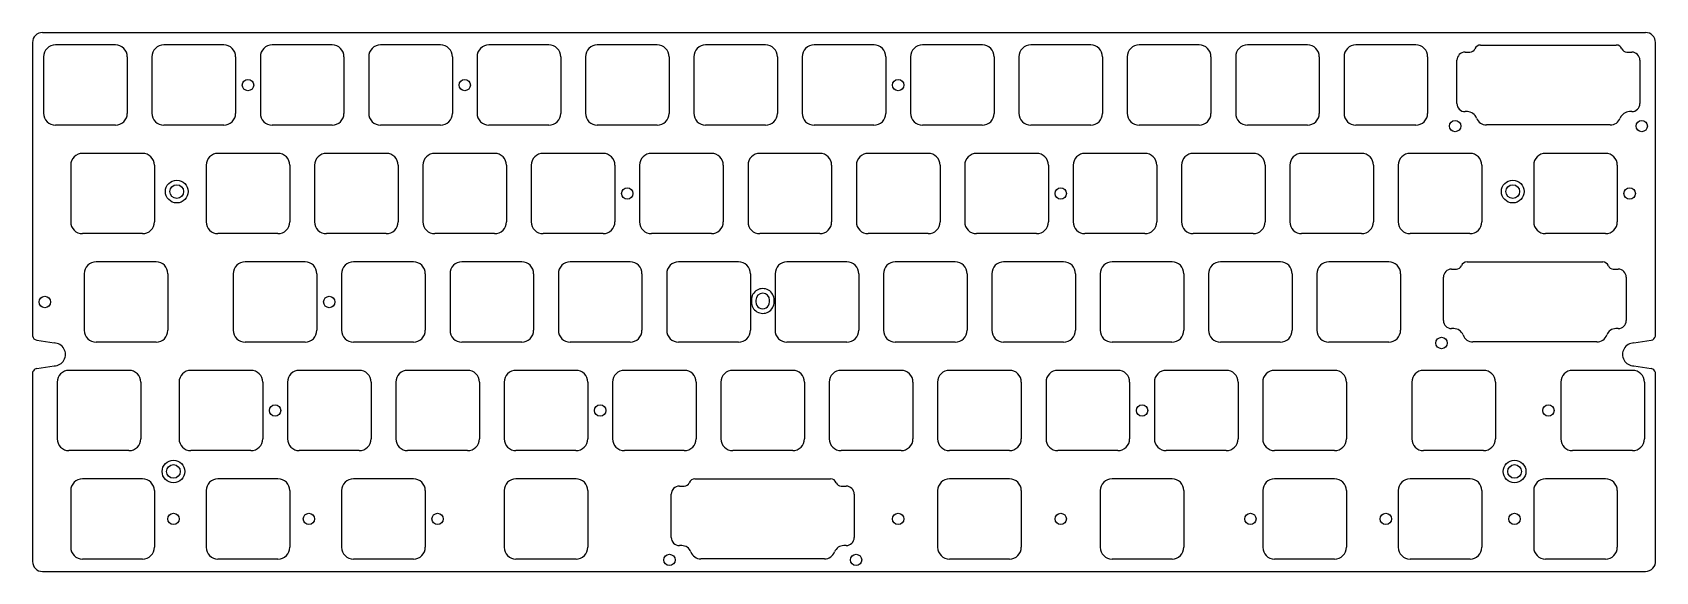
# Model space of a CAD drawing. Header units: millimetres. Extents: x -9 to 276, y -85 to 9.
import ezdxf

# ---------------------------------------------------------------- set-up
doc = ezdxf.new("R2010")
doc.units = ezdxf.units.MM
doc.header["$MEASUREMENT"] = 0
doc.layers.add('BLACK', color=7, linetype='CONTINUOUS')
doc.layers.add('Edge.Cuts', color=53, linetype='CONTINUOUS')

msp = doc.modelspace()

# ---------------------------------------------------------------- linework, layer by layer
at = {"layer": 'BLACK', "linetype": 'Continuous'}
for p, q in [((-7.549999, 9.227501), (274.249872, 9.227501)), ((-9.299999, 7.477485), (-9.300013, -44.04929)), ((5.274972, 7.05), (-5.275, 7.05)), ((24.324972, 7.05), (13.775, 7.05)), ((43.374972, 7.05), (32.825, 7.05)), ((62.424972, 7.05), (51.875, 7.05)), ((81.474972, 7.05), (70.925, 7.05)), ((100.524972, 7.05), (89.975, 7.05)), ((119.574972, 7.05), (109.025, 7.05)), ((138.624972, 7.05), (128.075, 7.05)), ((157.674972, 7.05), (147.125, 7.05)), ((176.724972, 7.05), (166.175, 7.05)), ((195.774972, 7.05), (185.225, 7.05)), ((214.824972, 7.05), (204.275, 7.05)), ((233.874972, 7.05), (223.325, 7.05)), ((276, -44.099973), (276.000001, 7.459735)), ((-7.35, 4.974985), (-7.35, -4.967959)), ((7.350001, 4.975), (7.350001, -4.975015)), ((11.7, 4.974985), (11.7, -4.967959)), ((26.400001, 4.975), (26.400001, -4.975015)), ((30.75, 4.974985), (30.75, -4.967959)), ((45.450001, 4.975), (45.450001, -4.975015)), ((49.8, 4.974985), (49.8, -4.967959)), ((64.500001, 4.975), (64.500001, -4.975015)), ((68.85, 4.974985), (68.85, -4.967959)), ((83.550001, 4.975), (83.550001, -4.975015)), ((87.9, 4.974985), (87.9, -4.967959)), ((102.600001, 4.975), (102.600001, -4.975015)), ((106.95, 4.974985), (106.95, -4.967959)), ((121.650001, 4.975), (121.650001, -4.975015)), ((126, 4.974985), (126, -4.967959)), ((140.700001, 4.975), (140.700001, -4.975015)), ((145.05, 4.974985), (145.05, -4.967959)), ((159.750001, 4.975), (159.750001, -4.975015)), ((164.1, 4.974985), (164.1, -4.967959)), ((178.800001, 4.975), (178.800001, -4.975015)), ((183.15, 4.974985), (183.15, -4.967959)), ((197.850001, 4.975), (197.850001, -4.975015)), ((202.2, 4.974985), (202.2, -4.967959)), ((216.900001, 4.975), (216.900001, -4.975015)), ((221.25, 4.974985), (221.25, -4.967959)), ((235.950001, 4.975), (235.950001, -4.975015)), ((5.26177, -7.05), (-5.275028, -7.05)), ((24.31177, -7.05), (13.774972, -7.05)), ((43.36177, -7.05), (32.824972, -7.05)), ((62.41177, -7.05), (51.874972, -7.05)), ((81.46177, -7.05), (70.924972, -7.05)), ((100.51177, -7.05), (89.974972, -7.05)), ((119.56177, -7.05), (109.024972, -7.05)), ((138.61177, -7.05), (128.074972, -7.05)), ((157.66177, -7.05), (147.124972, -7.05)), ((176.71177, -7.05), (166.174972, -7.05)), ((195.76177, -7.05), (185.224972, -7.05)), ((214.81177, -7.05), (204.274972, -7.05)), ((233.86177, -7.05), (223.324972, -7.05)), ((-2.587499, -14.075015), (-2.587499, -24.01767)), ((10.037472, -12), (-0.5125, -12)), ((12.112501, -14.075), (12.112501, -24.025015)), ((21.225, -14.075015), (21.225, -24.017959)), ((33.849972, -12), (23.3, -12)), ((35.925001, -14.075), (35.925001, -24.025015)), ((40.275, -14.075015), (40.275, -24.017959)), ((52.899972, -12), (42.35, -12)), ((54.975001, -14.075), (54.975001, -24.025015)), ((59.325014, -14.075015), (59.325014, -24.017959)), ((71.949986, -12), (61.400014, -12)), ((74.025015, -14.075), (74.025015, -24.025015)), ((78.375, -14.075015), (78.375, -24.017959)), ((90.999972, -12), (80.45, -12)), ((93.075001, -14.075), (93.075001, -24.025015)), ((97.425, -14.075015), (97.425, -24.017959)), ((110.049972, -12), (99.5, -12)), ((112.125001, -14.075), (112.125001, -24.025015)), ((116.475, -14.075015), (116.475, -24.017959)), ((129.099972, -12), (118.55, -12)), ((131.175001, -14.075), (131.175001, -24.025015)), ((135.525, -14.075015), (135.525, -24.017959)), ((148.149972, -12), (137.6, -12)), ((150.225001, -14.075), (150.225001, -24.025015)), ((154.575, -14.075015), (154.575, -24.017959)), ((167.199972, -12), (156.65, -12)), ((169.275001, -14.075), (169.275001, -24.025015)), ((173.625, -14.075015), (173.625, -24.017959)), ((186.249972, -12), (175.7, -12)), ((188.325001, -14.075), (188.325001, -24.025015)), ((192.675, -14.075015), (192.675, -24.017959)), ((205.299972, -12), (194.75, -12)), ((207.375001, -14.075), (207.375001, -24.025015)), ((211.725, -14.075015), (211.725, -24.017959)), ((224.349972, -12), (213.8, -12)), ((226.425001, -14.075), (226.425001, -24.025015)), ((230.775, -14.075015), (230.775, -24.017959)), ((243.399972, -12), (232.85, -12)), ((245.475001, -14.075), (245.475001, -24.025015)), ((10.024114, -26.1), (-0.512528, -26.1)), ((33.83677, -26.1), (23.299972, -26.1)), ((52.88677, -26.1), (42.349972, -26.1)), ((71.936784, -26.1), (61.399986, -26.1)), ((90.98677, -26.1), (80.449972, -26.1)), ((110.03677, -26.1), (99.499972, -26.1)), ((129.08677, -26.1), (118.549972, -26.1)), ((148.13677, -26.1), (137.599972, -26.1)), ((167.18677, -26.1), (156.649972, -26.1)), ((186.23677, -26.1), (175.699972, -26.1)), ((205.28677, -26.1), (194.749972, -26.1)), ((224.33677, -26.1), (213.799972, -26.1)), ((243.38677, -26.1), (232.849972, -26.1)), ((12.41875, -31.05), (1.868749, -31.05)), ((38.612472, -31.05), (28.0625, -31.05)), ((57.662472, -31.05), (47.1125, -31.05)), ((76.712472, -31.05), (66.1625, -31.05)), ((95.762472, -31.05), (85.2125, -31.05)), ((114.812472, -31.05), (104.2625, -31.05)), ((133.862472, -31.05), (123.3125, -31.05)), ((152.912472, -31.05), (142.3625, -31.05)), ((171.962472, -31.05), (161.4125, -31.05)), ((191.012472, -31.05), (180.4625, -31.05)), ((210.062472, -31.05), (199.5125, -31.05)), ((229.112472, -31.05), (218.5625, -31.05)), ((-0.20625, -33.125), (-0.20625, -43.075001)), ((14.49375, -33.125), (14.49375, -43.075)), ((25.9875, -33.125015), (25.9875, -43.067959)), ((40.687501, -33.125), (40.687501, -43.075015)), ((45.0375, -33.125015), (45.0375, -43.067959)), ((59.737501, -33.125), (59.737501, -43.075015)), ((64.0875, -33.125015), (64.0875, -43.067959)), ((78.787501, -33.125), (78.787501, -43.075015)), ((83.1375, -33.125015), (83.1375, -43.067959)), ((97.837501, -33.125), (97.837501, -43.075015)), ((102.1875, -33.125015), (102.1875, -43.067959)), ((116.887501, -33.125), (116.887501, -43.075015)), ((121.2375, -33.125015), (121.2375, -43.067959)), ((135.937501, -33.125), (135.937501, -43.075015)), ((140.2875, -33.125015), (140.2875, -43.067959)), ((154.987501, -33.125), (154.987501, -43.075015)), ((159.3375, -33.125015), (159.3375, -43.067959)), ((174.037501, -33.125), (174.037501, -43.075015)), ((178.3875, -33.125015), (178.3875, -43.067959)), ((193.087501, -33.125), (193.087501, -43.075015)), ((197.4375, -33.125015), (197.4375, -43.067959)), ((212.137501, -33.125), (212.137501, -43.075015)), ((216.4875, -33.125015), (216.4875, -43.067959)), ((231.187501, -33.125), (231.187501, -43.075015)), ((117.0625, -37.750015), (117.0625, -38.084653)), ((117.8625, -37.750015), (117.8625, -38.088526)), ((120.2625, -38.100015), (120.2625, -37.75)), ((121.0625, -38.100015), (121.0625, -37.750015)), ((-8.549981, -44.799556), (-5.5, -45.299542)), ((12.41875, -45.15), (1.86875, -45.15)), ((38.59927, -45.15), (28.062472, -45.15)), ((57.64927, -45.15), (47.112472, -45.15)), ((76.69927, -45.15), (66.162472, -45.15)), ((95.74927, -45.15), (85.212472, -45.15)), ((114.79927, -45.15), (104.262472, -45.15)), ((133.84927, -45.15), (123.312472, -45.15)), ((152.89927, -45.15), (142.362472, -45.15)), ((171.94927, -45.15), (161.412472, -45.15)), ((190.99927, -45.15), (180.462472, -45.15)), ((210.04927, -45.15), (199.512472, -45.15)), ((229.09927, -45.15), (218.562472, -45.15)), ((272.200306, -45.299492), (275.249949, -44.79955)), ((-9.299943, -50.844098), (-9.291814, -83.677948)), ((-8.549987, -49.799525), (-5.500034, -49.299548)), ((7.656226, -50.099999), (-2.893775, -50.099999)), ((29.087476, -50.099999), (18.537516, -50.099999)), ((48.137472, -50.1), (37.5875, -50.1)), ((67.187472, -50.1), (56.6375, -50.1)), ((86.237472, -50.1), (75.6875, -50.1)), ((105.287472, -50.1), (94.7375, -50.1)), ((124.337472, -50.1), (113.7875, -50.1)), ((143.387472, -50.1), (132.8375, -50.1)), ((162.437472, -50.1), (151.8875, -50.1)), ((181.487472, -50.1), (170.9375, -50.1)), ((200.537472, -50.1), (189.9875, -50.1)), ((219.587472, -50.1), (209.0375, -50.1)), ((245.78125, -50.1), (235.231249, -50.1)), ((271.975, -50.1), (261.424999, -50.1)), ((272.199979, -49.299539), (275.249888, -49.799523)), ((275.997652, -50.490272), (275.99884, -50.495204)), ((275.999994, -83.50824), (276, -50.549515)), ((-4.968774, -52.174998), (-4.968774, -62.124999)), ((9.731226, -52.174999), (9.731226, -62.124999)), ((16.4625, -52.175019), (16.4625, -62.134768)), ((31.162476, -52.174999), (31.1625, -52.174999)), ((31.1625, -52.174999), (31.1625, -62.124999)), ((35.5125, -52.175015), (35.5125, -62.117959)), ((50.212501, -52.175), (50.212501, -62.125015)), ((54.5625, -52.175015), (54.5625, -62.117959)), ((69.262501, -52.175), (69.262501, -62.125015)), ((73.6125, -52.175015), (73.6125, -62.117959)), ((88.312501, -52.175), (88.312501, -62.125015)), ((92.6625, -52.175015), (92.6625, -62.117959)), ((107.362501, -52.175), (107.362501, -62.125015)), ((111.7125, -52.175015), (111.7125, -62.117959)), ((126.412501, -52.175), (126.412501, -62.125015)), ((130.7625, -52.175015), (130.7625, -62.117959)), ((145.462501, -52.175), (145.462501, -62.125015)), ((149.8125, -52.175015), (149.8125, -62.117959)), ((164.512501, -52.175), (164.512501, -62.125015)), ((168.8625, -52.175015), (168.8625, -62.117959)), ((183.562501, -52.175), (183.562501, -62.125015)), ((187.9125, -52.175015), (187.9125, -62.117959)), ((202.612501, -52.175), (202.612501, -62.125015)), ((206.9625, -52.175015), (206.9625, -62.117959)), ((221.662501, -52.175), (221.662501, -62.125015)), ((233.15625, -52.175), (233.15625, -62.125001)), ((247.85625, -52.175), (247.85625, -62.125)), ((259.35, -52.175), (259.35, -62.125001)), ((274.05, -52.175), (274.05, -62.125)), ((7.656226, -64.199999), (-2.893775, -64.199999)), ((29.077707, -64.199999), (18.537476, -64.199999)), ((48.12427, -64.2), (37.587472, -64.2)), ((67.17427, -64.2), (56.637472, -64.2)), ((86.22427, -64.2), (75.687472, -64.2)), ((105.27427, -64.2), (94.737472, -64.2)), ((124.32427, -64.2), (113.787472, -64.2)), ((143.37427, -64.2), (132.837472, -64.2)), ((162.42427, -64.2), (151.887472, -64.2)), ((181.47427, -64.2), (170.937472, -64.2)), ((200.52427, -64.2), (189.987472, -64.2)), ((219.57427, -64.2), (209.037472, -64.2)), ((245.78125, -64.2), (235.23125, -64.2)), ((271.975, -64.2), (261.425, -64.2)), ((-7.541828, -85.4275), (274.258182, -85.427509))]:
    msp.add_line(p, q, dxfattribs=at)
at = {"layer": 'BLACK'}
for centre, radius in [((28.575, 0), 1), ((66.675, 0), 1), ((142.875, 0), 1), ((16.04875, -18.7), 2), ((250.9012, -18.7), 2), ((16.04875, -18.7), 1.2), ((95.25, -19.05), 1), ((171.45, -19.05), 1), ((250.9012, -18.7), 1.2), ((-7.14375, -38.1), 1), ((42.8625, -38.1), 1), ((33.3375, -57.15), 1), ((90.4875, -57.15), 1), ((185.7375, -57.15), 1), ((257.175, -57.15), 1), ((15.4781, -67.8656), 2), ((15.4781, -67.8656), 1.2), ((251.2219, -67.8656), 2), ((251.2219, -67.8656), 1.2)]:
    msp.add_circle(centre, radius, dxfattribs=at)
for centre, radius, start, end in [((-7.550028, 7.477485), 1.749971, 89.99905054, 180), ((274.249772, 7.477185), 1.750316, 359.42877291, 89.99672655), ((-5.275028, 4.974985), 2.074972, 89.99922686, 180), ((5.27501, 4.975024), 2.074976, 359.99933729, 90.00104928), ((13.774972, 4.974985), 2.074972, 89.99922686, 180), ((24.32501, 4.975024), 2.074976, 359.99933729, 90.00104928), ((32.824972, 4.974985), 2.074972, 89.99922686, 180), ((43.37501, 4.975024), 2.074976, 359.99933729, 90.00104928), ((51.874972, 4.974985), 2.074972, 89.99922686, 180), ((62.425012, 4.97502), 2.07498, 359.99944774, 90.00110451), ((70.924972, 4.974985), 2.074972, 89.99922686, 180), ((81.47501, 4.975024), 2.074976, 359.99933729, 90.00104928), ((89.974972, 4.974985), 2.074972, 89.99922686, 180), ((100.525012, 4.97502), 2.07498, 359.99944774, 90.00110451), ((109.024972, 4.974985), 2.074972, 89.99922686, 180), ((119.57501, 4.975024), 2.074976, 359.99933729, 90.00104928), ((128.074972, 4.974985), 2.074972, 89.99922686, 180), ((138.625012, 4.97502), 2.07498, 359.99944774, 90.00110451), ((147.124972, 4.974985), 2.074972, 89.99922686, 180), ((157.67501, 4.975024), 2.074976, 359.99933729, 90.00104928), ((166.174972, 4.974985), 2.074972, 89.99922686, 180), ((176.725012, 4.97502), 2.07498, 359.99944774, 90.00110451), ((185.224972, 4.974985), 2.074972, 89.99922686, 180), ((195.77501, 4.975024), 2.074976, 359.99933729, 90.00104928), ((204.274972, 4.974985), 2.074972, 89.99922686, 180), ((214.825012, 4.97502), 2.07498, 359.99944774, 90.00110451), ((223.324972, 4.974985), 2.074972, 89.99922686, 180), ((233.87501, 4.975024), 2.074976, 359.99933729, 90.00104928), ((-5.275028, -4.975015), 2.074985, 179.80516486, 270), ((5.274972, -4.975015), 2.075028, 269.63546306, 0), ((13.774972, -4.975015), 2.074985, 179.80516486, 270), ((24.324972, -4.975015), 2.075028, 269.63546306, 0), ((32.824972, -4.975015), 2.074985, 179.80516486, 270), ((43.374972, -4.975015), 2.075028, 269.63546306, 0), ((51.874972, -4.975015), 2.074985, 179.80516486, 270), ((62.424972, -4.975015), 2.075028, 269.63546306, 0), ((70.924972, -4.975015), 2.074985, 179.80516486, 270), ((81.474972, -4.975015), 2.075028, 269.63546306, 0), ((89.974972, -4.975015), 2.074985, 179.80516486, 270), ((100.524972, -4.975015), 2.075028, 269.63546306, 0), ((109.024972, -4.975015), 2.074985, 179.80516486, 270), ((119.574972, -4.975015), 2.075028, 269.63546306, 0), ((128.074972, -4.975015), 2.074985, 179.80516486, 270), ((138.624972, -4.975015), 2.075028, 269.63546306, 0), ((147.124972, -4.975015), 2.074985, 179.80516486, 270), ((157.674972, -4.975015), 2.075028, 269.63546306, 0), ((166.174972, -4.975015), 2.074985, 179.80516486, 270), ((176.724972, -4.975015), 2.075028, 269.63546306, 0), ((185.224972, -4.975015), 2.074985, 179.80516486, 270), ((195.774972, -4.975015), 2.075028, 269.63546306, 0), ((204.274972, -4.975015), 2.074985, 179.80516486, 270), ((214.824972, -4.975015), 2.075028, 269.63546306, 0), ((223.324972, -4.975015), 2.074985, 179.80516486, 270), ((233.874972, -4.975015), 2.075028, 269.63546306, 0), ((-0.512528, -14.075015), 2.074971, 89.99922686, 180), ((10.037472, -14.075015), 2.075015, 0.00041418, 90), ((23.299972, -14.075015), 2.074972, 89.99922686, 180), ((33.85001, -14.074976), 2.074976, 359.99933729, 90.00104928), ((42.349972, -14.075015), 2.074972, 89.99922686, 180), ((52.900012, -14.07498), 2.07498, 359.99944774, 90.00110451), ((61.400014, -14.075), 2.075, 90, 180.00041419), ((71.95002, -14.07498), 2.07498, 359.99944775, 90.00093883), ((80.449972, -14.075015), 2.074972, 89.99922686, 180), ((91.000012, -14.07498), 2.07498, 359.99944774, 90.00110451), ((99.499972, -14.075015), 2.074972, 89.99922686, 180), ((110.05001, -14.074976), 2.074976, 359.99933729, 90.00104928), ((118.549972, -14.075015), 2.074972, 89.99922686, 180), ((129.100012, -14.07498), 2.07498, 359.99944774, 90.00110451), ((137.599972, -14.075015), 2.074972, 89.99922686, 180), ((148.15001, -14.074976), 2.074976, 359.99933729, 90.00104928), ((156.649972, -14.075015), 2.074972, 89.99922686, 180), ((167.200012, -14.07498), 2.07498, 359.99944774, 90.00110451), ((175.699972, -14.075015), 2.074972, 89.99922686, 180), ((186.25001, -14.074976), 2.074976, 359.99933729, 90.00104928), ((194.749972, -14.075015), 2.074972, 89.99922686, 180), ((205.300012, -14.07498), 2.07498, 359.99944774, 90.00110451), ((213.799972, -14.075015), 2.074972, 89.99922686, 180), ((224.35001, -14.074976), 2.074976, 359.99933729, 90.00104928), ((232.849972, -14.075015), 2.074972, 89.99922686, 180), ((243.400012, -14.07498), 2.07498, 359.99944774, 90.00110451), ((-0.512528, -24.025015), 2.074985, 179.79718476, 270), ((10.037472, -24.025015), 2.075029, 269.63115567, 0), ((23.299972, -24.025015), 2.074985, 179.80516486, 270), ((33.849972, -24.025015), 2.075028, 269.63546306, 0), ((42.349972, -24.025015), 2.074985, 179.80516486, 270), ((52.899972, -24.025015), 2.075028, 269.63546306, 0), ((61.400023, -24.024979), 2.075021, 179.80616236, 269.99897835), ((71.94994, -24.02497), 2.075074, 269.63674107, 359.99875749), ((80.449972, -24.025015), 2.074985, 179.80516486, 270), ((90.999972, -24.025015), 2.075028, 269.63546306, 0), ((99.499972, -24.025015), 2.074985, 179.80516486, 270), ((110.049972, -24.025015), 2.075028, 269.63546306, 0), ((118.549972, -24.025015), 2.074985, 179.80516486, 270), ((129.099972, -24.025015), 2.075028, 269.63546306, 0), ((137.599972, -24.025015), 2.074985, 179.80516486, 270), ((148.149972, -24.025015), 2.075028, 269.63546306, 0), ((156.649972, -24.025015), 2.074985, 179.80516486, 270), ((167.199972, -24.025015), 2.075028, 269.63546306, 0), ((175.699972, -24.025015), 2.074985, 179.80516486, 270), ((186.249972, -24.025015), 2.075028, 269.63546306, 0), ((194.749972, -24.025015), 2.074985, 179.80516486, 270), ((205.299972, -24.025015), 2.075028, 269.63546306, 0), ((213.799972, -24.025015), 2.074985, 179.80516486, 270), ((224.349972, -24.025015), 2.075028, 269.63546306, 0), ((232.849972, -24.025015), 2.074985, 179.80516486, 270), ((243.399972, -24.025015), 2.075028, 269.63546306, 0), ((1.868754, -33.125004), 2.075004, 90.00013806, 179.99988955), ((12.41875, -33.125), 2.075, 0, 90), ((28.062472, -33.125015), 2.074972, 89.99922686, 180), ((38.61251, -33.124976), 2.074976, 359.99933729, 90.00104928), ((47.112472, -33.125015), 2.074972, 89.99922686, 180), ((57.662512, -33.12498), 2.07498, 359.99944774, 90.00110451), ((66.162472, -33.125015), 2.074972, 89.99922686, 180), ((76.71251, -33.124976), 2.074976, 359.99933729, 90.00104928), ((85.212472, -33.125015), 2.074972, 89.99922686, 180), ((95.762512, -33.12498), 2.07498, 359.99944774, 90.00110451), ((104.262472, -33.125015), 2.074972, 89.99922686, 180), ((114.81251, -33.124976), 2.074976, 359.99933729, 90.00104928), ((123.312472, -33.125015), 2.074972, 89.99922686, 180), ((133.862512, -33.12498), 2.07498, 359.99944774, 90.00110451), ((142.362472, -33.125015), 2.074972, 89.99922686, 180), ((152.91251, -33.124976), 2.074976, 359.99933729, 90.00104928), ((161.412472, -33.125015), 2.074972, 89.99922686, 180), ((171.962512, -33.12498), 2.07498, 359.99944774, 90.00110451), ((180.462472, -33.125015), 2.074972, 89.99922686, 180), ((191.01251, -33.124976), 2.074976, 359.99933729, 90.00104928), ((199.512472, -33.125015), 2.074972, 89.99922686, 180), ((210.062512, -33.12498), 2.07498, 359.99944774, 90.00110451), ((218.562472, -33.125015), 2.074972, 89.99922686, 180), ((229.11251, -33.124976), 2.074976, 359.99933729, 90.00104928), ((119.062472, -37.749972), 1.999972, 359.99876812, 180.00123188), ((119.062472, -37.750015), 1.199972, 0.00071618, 180), ((119.062472, -38.100015), 2.000028, 179.55991361, 0), ((119.062472, -38.100015), 1.200028, 179.45144462, 0), ((-8.403028, -43.902615), 0.9089, 189.286816, 260.69544135), ((-5.500008, -47.299545), 2.000003, 269.99925516, 89.99977082), ((1.868752, -43.074998), 2.075002, 180.00008284, 269.99994478), ((12.41875, -43.075), 2.075, 270, 0), ((28.062472, -43.075015), 2.074985, 179.80516486, 270), ((38.612472, -43.075015), 2.075028, 269.63546306, 0), ((47.112472, -43.075015), 2.074985, 179.80516486, 270), ((57.662472, -43.075015), 2.075028, 269.63546306, 0), ((66.162472, -43.075015), 2.074985, 179.80516486, 270), ((76.712472, -43.075015), 2.075028, 269.63546306, 0), ((85.212472, -43.075015), 2.074985, 179.80516486, 270), ((95.762472, -43.075015), 2.075028, 269.63546306, 0), ((104.262472, -43.075015), 2.074985, 179.80516486, 270), ((114.812472, -43.075015), 2.075028, 269.63546306, 0), ((123.312472, -43.075015), 2.074985, 179.80516486, 270), ((133.862472, -43.075015), 2.075028, 269.63546306, 0), ((142.362472, -43.075015), 2.074985, 179.80516486, 270), ((152.912472, -43.075015), 2.075028, 269.63546306, 0), ((161.412472, -43.075015), 2.074985, 179.80516486, 270), ((171.962472, -43.075015), 2.075028, 269.63546306, 0), ((180.462472, -43.075015), 2.074985, 179.80516486, 270), ((191.012472, -43.075015), 2.075028, 269.63546306, 0), ((199.512472, -43.075015), 2.074985, 179.80516486, 270), ((210.062472, -43.075015), 2.075028, 269.63546306, 0), ((218.562472, -43.075015), 2.074985, 179.80516486, 270), ((229.112472, -43.075015), 2.075028, 269.63546306, 0), ((272.199972, -47.299515), 2.000024, 89.99043171, 270.00020053), ((275.100372, -43.887315), 0.924421, 279.31175104, 346.69865065), ((-8.402928, -50.696615), 0.909058, 99.30963225, 189.33676968), ((-2.893775, -52.174998), 2.074999, 90, 180), ((7.656226, -52.174999), 2.075, 0, 90), ((18.537516, -52.175019), 2.075016, 90, 180), ((29.087476, -52.174999), 2.075, 0, 90), ((37.587472, -52.175015), 2.074972, 89.99922686, 180), ((48.13751, -52.174976), 2.074976, 359.99933729, 90.00104928), ((56.637472, -52.175015), 2.074972, 89.99922686, 180), ((67.187512, -52.17498), 2.07498, 359.99944774, 90.00110451), ((75.687472, -52.175015), 2.074972, 89.99922686, 180), ((86.23751, -52.174976), 2.074976, 359.99933729, 90.00104928), ((94.737472, -52.175015), 2.074972, 89.99922686, 180), ((105.287512, -52.17498), 2.07498, 359.99944774, 90.00110451), ((113.787472, -52.175015), 2.074972, 89.99922686, 180), ((124.33751, -52.174976), 2.074976, 359.99933729, 90.00104928), ((132.837472, -52.175015), 2.074972, 89.99922686, 180), ((143.387512, -52.17498), 2.07498, 359.99944774, 90.00110451), ((151.887472, -52.175015), 2.074972, 89.99922686, 180), ((162.43751, -52.174976), 2.074976, 359.99933729, 90.00104928), ((170.937472, -52.175015), 2.074972, 89.99922686, 180), ((181.487512, -52.17498), 2.07498, 359.99944774, 90.00110451), ((189.987472, -52.175015), 2.074972, 89.99922686, 180), ((200.53751, -52.174976), 2.074976, 359.99933729, 90.00104928), ((209.037472, -52.175015), 2.074972, 89.99922686, 180), ((219.587512, -52.17498), 2.07498, 359.99944774, 90.00110451), ((235.231254, -52.175004), 2.075004, 90.00013806, 179.99988955), ((245.78125, -52.175), 2.075, 0, 90), ((261.425004, -52.175004), 2.075004, 90.00013806, 179.99988955), ((271.975, -52.175), 2.075, 0, 90), ((275.100472, -50.711315), 0.923951, 13.52604479, 80.69359508), ((275.251872, -50.549515), 0.748129, 0, 4.54190364), ((-2.893775, -62.125), 2.074999, 179.99997239, 270), ((7.656226, -62.124999), 2.075, 270, 0), ((18.537476, -62.124999), 2.075, 180.2697469, 270), ((29.087476, -62.124999), 2.075024, 269.73025622, 0), ((37.587472, -62.125015), 2.074985, 179.80516486, 270), ((48.137472, -62.125015), 2.075028, 269.63546306, 0), ((56.637472, -62.125015), 2.074985, 179.80516486, 270), ((67.187472, -62.125015), 2.075028, 269.63546306, 0), ((75.687472, -62.125015), 2.074985, 179.80516486, 270), ((86.237472, -62.125015), 2.075028, 269.63546306, 0), ((94.737472, -62.125015), 2.074985, 179.80516486, 270), ((105.287472, -62.125015), 2.075028, 269.63546306, 0), ((113.787472, -62.125015), 2.074985, 179.80516486, 270), ((124.337472, -62.125015), 2.075028, 269.63546306, 0), ((132.837472, -62.125015), 2.074985, 179.80516486, 270), ((143.387472, -62.125015), 2.075028, 269.63546306, 0), ((151.887472, -62.125015), 2.074985, 179.80516486, 270), ((162.437472, -62.125015), 2.075028, 269.63546306, 0), ((170.937472, -62.125015), 2.074985, 179.80516486, 270), ((181.487472, -62.125015), 2.075028, 269.63546306, 0), ((189.987472, -62.125015), 2.074985, 179.80516486, 270), ((200.537472, -62.125015), 2.075028, 269.63546306, 0), ((209.037472, -62.125015), 2.074985, 179.80516486, 270), ((219.587472, -62.125015), 2.075028, 269.63546306, 0), ((235.231252, -62.124998), 2.075002, 180.00008284, 269.99994478), ((245.78125, -62.125), 2.075, 270, 0), ((261.425002, -62.124998), 2.075002, 180.00008284, 269.99994478), ((271.975, -62.125), 2.075, 270, 0), ((-7.541828, -83.677515), 1.749985, 180.01417673, 270), ((274.258172, -83.677515), 1.750028, 270.0003274, 5.55072892)]:
    msp.add_arc(centre, radius, start, end, dxfattribs=at)
at = {"layer": 'Edge.Cuts', "linetype": 'CONTINUOUS'}
for p, q in [((242.52436, 5.77544), (243.38997, 5.77544)), ((245.24718, 7.0276), (269.10242, 7.0276)), ((270.95963, 5.77544), (271.82524, 5.77544)), ((241.09936, -3.25044), (241.09936, 4.35044)), ((273.25024, 4.35044), (273.25024, -3.25044)), ((242.9284, -4.67544), (242.52436, -4.67544)), ((271.82524, -4.67544), (271.4212, -4.67544)), ((268.0503, -7.01191), (246.2993, -7.01191)), ((254.5875, -14.075), (254.5875, -24.025001)), ((267.2125, -12), (256.662499, -12)), ((269.2875, -14.075), (269.2875, -24.025)), ((267.2125, -26.1), (256.6625, -26.1)), ((242.86593, -31.0724), (266.72117, -31.0724)), ((238.71811, -41.35044), (238.71811, -33.74956)), ((240.14311, -32.32456), (241.00872, -32.32456)), ((268.57838, -32.32456), (269.44399, -32.32456)), ((270.86899, -33.74956), (270.86899, -41.35044)), ((240.54715, -42.77544), (240.14311, -42.77544)), ((269.44399, -42.77544), (269.03995, -42.77544)), ((265.66905, -45.11191), (243.91805, -45.11191)), ((-2.5875, -71.225004), (-2.5875, -81.174998)), ((10.0375, -69.15), (-0.512496, -69.15)), ((12.1125, -71.225), (12.1125, -81.175)), ((21.225, -71.225), (21.225, -81.175)), ((33.85, -69.15), (23.3, -69.15)), ((35.925, -71.225), (35.925, -81.175)), ((45.0375, -71.225), (45.0375, -81.175)), ((57.6625, -69.15), (47.1125, -69.15)), ((59.7375, -71.225), (59.7375, -81.175)), ((73.6125, -71.225), (73.6125, -81.175)), ((86.2375, -69.15), (75.6875, -69.15)), ((88.3125, -71.225), (88.3125, -81.175)), ((104.41186, -70.42456), (105.27747, -70.42456)), ((107.13468, -69.1724), (130.98992, -69.1724)), ((132.84713, -70.42456), (133.71274, -70.42456)), ((149.8125, -71.225), (149.8125, -81.175)), ((162.4375, -69.15), (151.8875, -69.15)), ((164.5125, -71.225), (164.5125, -81.175)), ((178.3875, -71.225), (178.3875, -81.175)), ((191.0125, -69.15), (180.4625, -69.15)), ((193.0875, -71.225), (193.0875, -81.175)), ((206.9625, -71.225), (206.9625, -81.175)), ((219.5875, -69.15), (209.0375, -69.15)), ((221.6625, -71.225), (221.6625, -81.175)), ((230.775, -71.225), (230.775, -81.175)), ((243.4, -69.15), (232.85, -69.15)), ((245.475, -71.225), (245.475, -81.175)), ((254.5875, -71.225), (254.5875, -81.175)), ((267.2125, -69.15), (256.6625, -69.15)), ((269.2875, -71.225), (269.2875, -81.175)), ((102.98686, -79.45044), (102.98686, -71.84956)), ((135.13774, -71.84956), (135.13774, -79.45044)), ((104.8159, -80.87544), (104.41186, -80.87544)), ((133.71274, -80.87544), (133.3087, -80.87544)), ((10.0375, -83.25), (-0.512497, -83.25)), ((33.85, -83.25), (23.3, -83.25)), ((57.6625, -83.25), (47.1125, -83.25)), ((86.2375, -83.25), (75.6875, -83.25)), ((129.9378, -83.21191), (108.1868, -83.21191)), ((162.4375, -83.25), (151.8875, -83.25)), ((191.0125, -83.25), (180.4625, -83.25)), ((219.5875, -83.25), (209.0375, -83.25)), ((243.4, -83.25), (232.85, -83.25)), ((267.2125, -83.25), (256.6625, -83.25))]:
    msp.add_line(p, q, dxfattribs=at)
at = {"layer": 'Edge.Cuts'}
for centre in [(240.775, -7.2), (273.575, -7.2), (271.4625, -19.05), (238.39375, -45.3), (15.478125, -76.2), (39.290625, -76.2), (61.9125, -76.2), (142.875, -76.2), (171.45, -76.2), (204.7875, -76.2), (228.6, -76.2), (251.221875, -76.2), (102.6625, -83.4), (135.4625, -83.4)]:
    msp.add_circle(centre, 1, dxfattribs=at)
for centre, radius, start, end in [((242.52436, 4.35044), 1.425, 90, 180), ((243.38997, 6.70385), 0.928411, -90, -22.02270195), ((245.2472, 5.9526), 1.075006, 90.00106597, 157.97610066), ((269.1024, 5.9526), 1.075, 22.02389934, 89.99893403), ((270.9596, 6.7039), 0.92846, -157.97374324, -89.99814868), ((271.82524, 4.35044), 1.425, 0, 90), ((242.52436, -3.25044), 1.425, -180, -90), ((242.92841, -6.40037), 1.72493, 20.54597615, 90.00033216), ((271.4212, -6.4004), 1.724938, 90, 159.45340178), ((271.8252, -3.2504), 1.42504, -89.99839174, -0.00160826), ((246.29931, -5.13696), 1.87495, -159.45407657, -90.00030559), ((268.0503, -5.137), 1.874943, -90, -20.54506499), ((256.6625, -14.075), 2.075, 90.00002761, 180), ((267.2125, -14.075), 2.075, 0, 90), ((256.6625, -24.025), 2.075, -179.99997239, -90), ((267.2125, -24.025), 2.075, -90, 0), ((242.86595, -32.1474), 1.075006, 90.00106597, 157.97610066), ((266.72115, -32.1474), 1.075, 22.02389934, 89.99893403), ((240.14311, -33.74956), 1.425, 90, 180), ((241.00872, -31.39615), 0.928411, -90, -22.02270195), ((268.57835, -31.3961), 0.92846, -157.97374324, -89.99814868), ((269.44399, -33.74956), 1.425, 0, 90), ((240.14311, -41.35044), 1.425, -180, -90), ((240.54716, -44.50037), 1.72493, 20.54597615, 90.00033216), ((269.03995, -44.5004), 1.724938, 90, 159.45340178), ((269.44395, -41.3504), 1.42504, -89.99839174, -0.00160826), ((243.91806, -43.23696), 1.87495, -159.45407657, -90.00030559), ((265.66905, -43.237), 1.874943, -90, -20.54506499), ((-0.512495, -71.225005), 2.075005, 90.00002761, 179.99997239), ((10.0375, -71.225002), 2.075002, 0.00005522, 90), ((23.3, -71.225), 2.075, 90, 180), ((33.85, -71.225), 2.075, 0, 90), ((47.112525, -71.225), 2.075025, 90.00069031, 180), ((57.662525, -71.225), 2.075, 0, 90.00069031), ((75.687525, -71.225), 2.075025, 90.00069031, 180), ((86.237525, -71.225), 2.075, 0, 90.00069031), ((104.411861, -71.849561), 1.425001, 90.00004021, 179.99995979), ((105.277473, -69.496153), 0.928407, -90.00018514, -22.02259974), ((107.134686, -70.247389), 1.074989, 90.00031979, 157.97636435), ((130.9899, -70.2474), 1.075, 22.02389934, 89.99893403), ((132.847, -69.4963), 0.92826, -157.98287241, -89.9919759), ((133.71274, -71.84956), 1.425, 0, 90), ((151.887525, -71.225), 2.075025, 90.00069031, 180), ((162.437525, -71.225), 2.075, 0, 90.00069031), ((180.462525, -71.225), 2.075025, 90.00069031, 180), ((191.012525, -71.225), 2.075, 0, 90.00069031), ((209.037525, -71.225), 2.075025, 90.00069031, 180), ((219.587525, -71.225), 2.075, 0, 90.00069031), ((232.85, -71.225), 2.075, 90, 180), ((243.4, -71.225), 2.075, 0, 90), ((256.662525, -71.225), 2.075025, 90.00069031, 180), ((267.212525, -71.225), 2.075, 0, 90.00069031), ((104.411861, -79.450439), 1.425001, -179.99995979, -90.00004021), ((133.7127, -79.4504), 1.42504, -89.99839174, -0.00160826), ((-0.512498, -81.174998), 2.075002, -180, -89.99997239), ((10.037505, -81.175003), 2.074995, -90.00013806, 0.00008284), ((23.3, -81.175), 2.075, -180, -90), ((33.85, -81.175), 2.075, -90, 0), ((47.112525, -81.175), 2.075, -180, -90.00069031), ((57.662525, -81.175), 2.074975, -90.00069031, 0), ((75.687525, -81.175), 2.075, -180, -90.00069031), ((86.237525, -81.175), 2.074975, -90.00069031, 0), ((104.81591, -82.600372), 1.724932, 20.54603836, 90.00033216), ((108.186814, -81.336949), 1.874961, -159.4538047, -90.00042782), ((129.93788, -81.33706), 1.874847, -90.00244482, -20.54420599), ((133.30875, -82.60044), 1.724999, 90.00166075, 159.45274057), ((151.887525, -81.175), 2.075, -180, -90.00069031), ((162.437525, -81.175), 2.074975, -90.00069031, 0), ((180.462525, -81.175), 2.075, -180, -90.00069031), ((191.012525, -81.175), 2.074975, -90.00069031, 0), ((209.037525, -81.175), 2.075, -180, -90.00069031), ((219.587525, -81.175), 2.074975, -90.00069031, 0), ((232.85, -81.175), 2.075, -180, -90), ((243.4, -81.175), 2.075, -90, 0), ((256.662525, -81.175), 2.075, -180, -90.00069031), ((267.212525, -81.175), 2.074975, -90.00069031, 0)]:
    msp.add_arc(centre, radius, start, end, dxfattribs=at)

doc.saveas('drawing.dxf')
